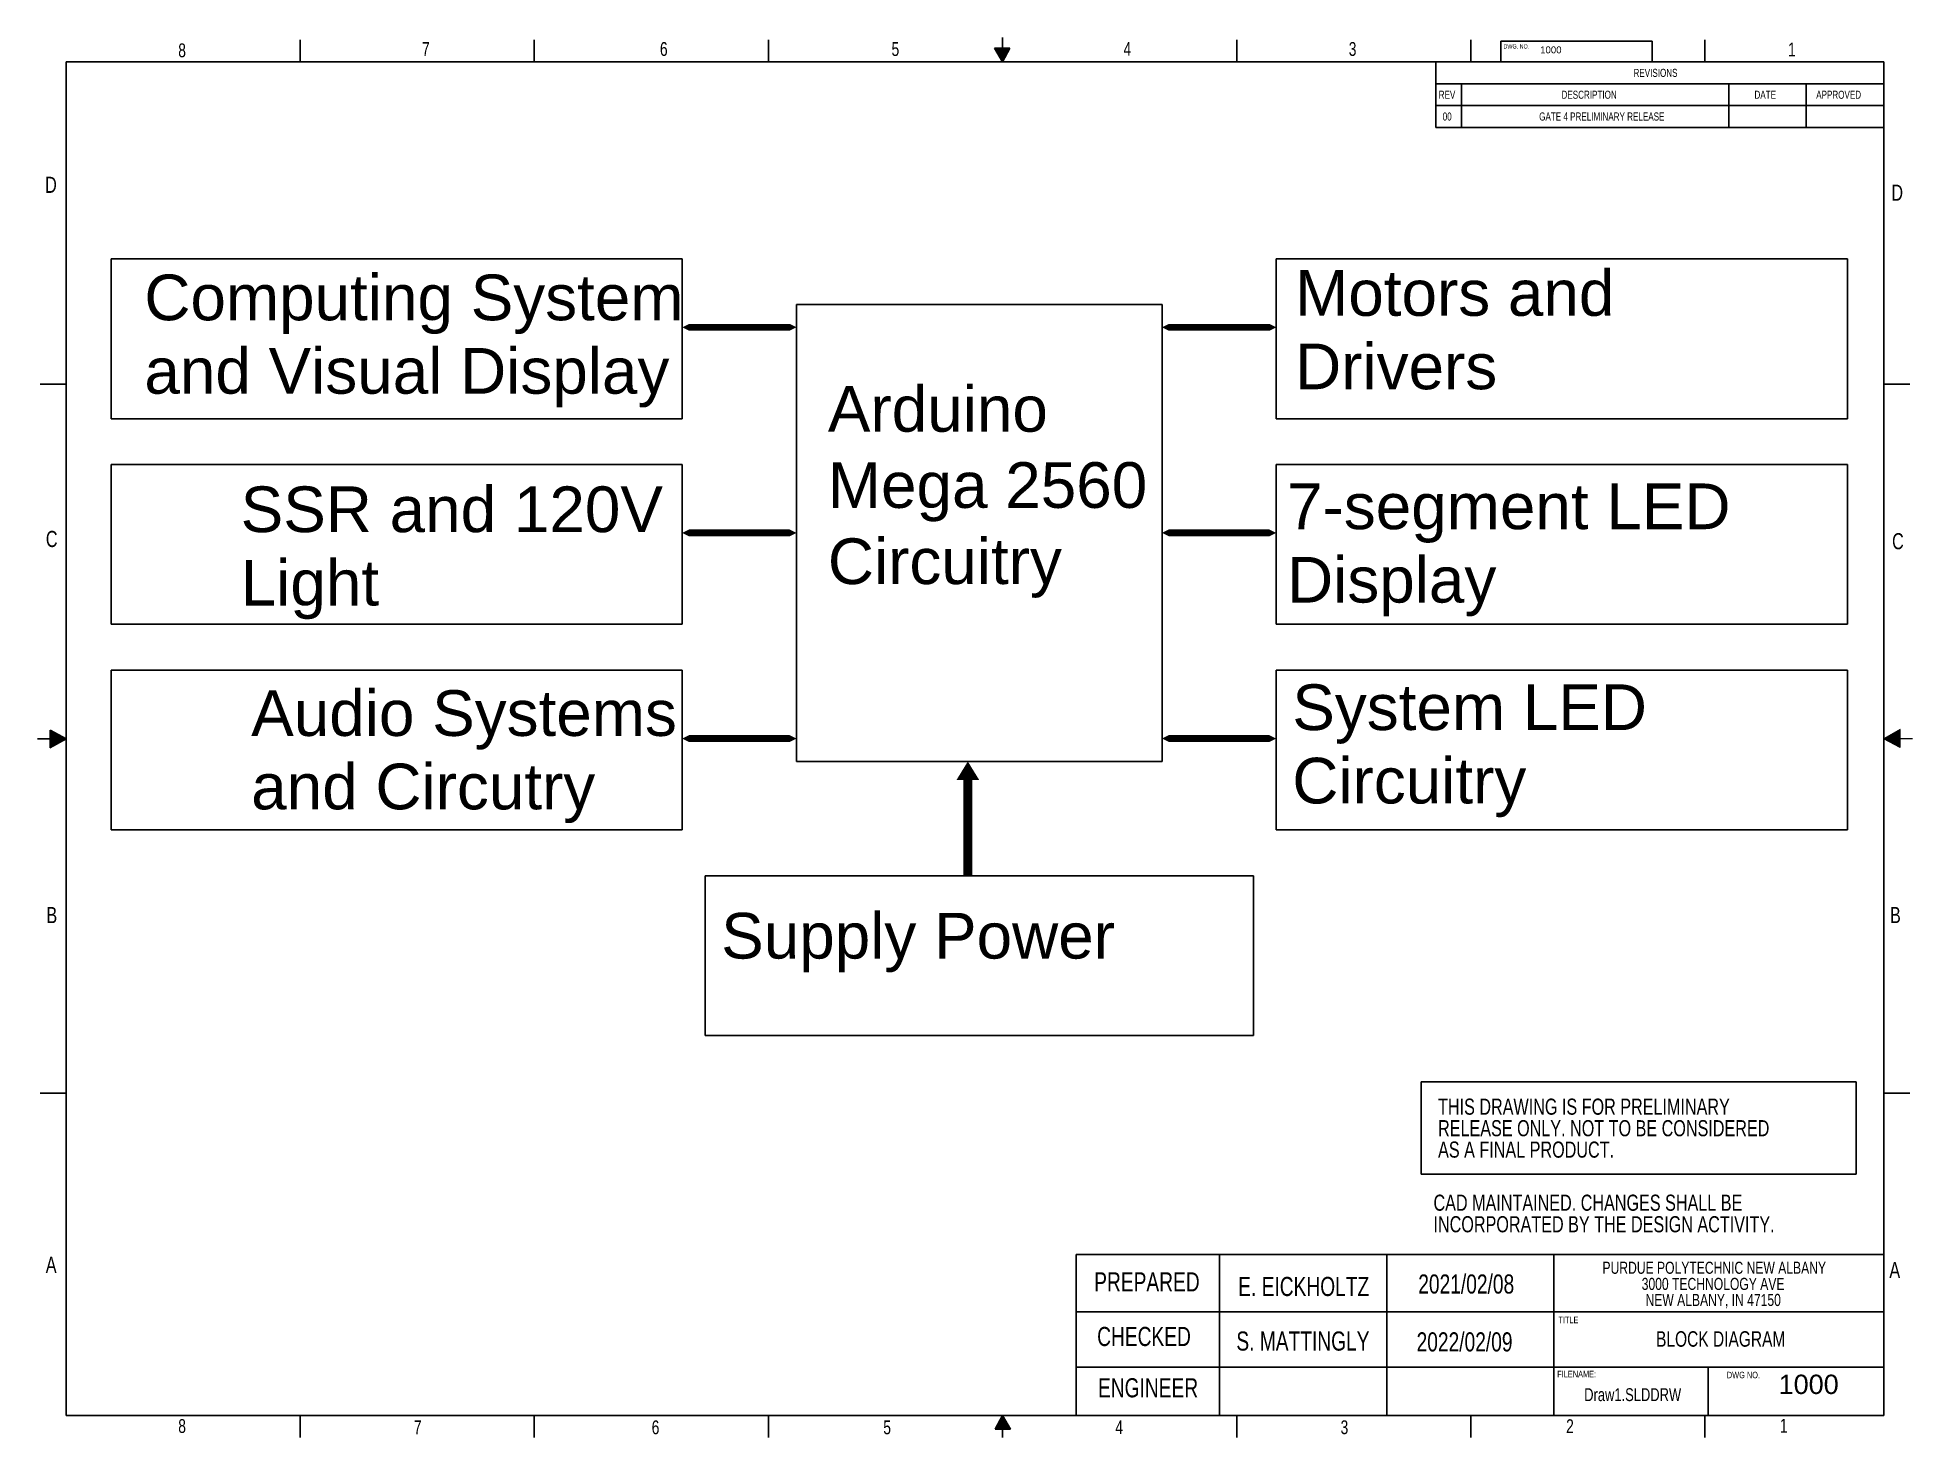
# Model space of a CAD drawing. Header units: inches. Extents: x 0 to 29.1, y 0 to 21.7.
import ezdxf

# ---------------------------------------------------------------- set-up
doc = ezdxf.new("R2010")
doc.units = ezdxf.units.IN
doc.header["$MEASUREMENT"] = 0
doc.linetypes.add('ACAD_ISO02W100', pattern=[15, 12, -3])
doc.layers.add('SLD-0', color=7, linetype='Continuous')
doc.styles.add('SLDTEXTSTYLE0', font='TXT', dxfattribs={"width": 0.75})
doc.styles.get("Standard").update_dxf_attribs({"font": 'arial.ttf'})

# ---------------------------------------------------------------- blocks, each defined once
blk = doc.blocks.new('SW_NOTE_0')
at = {"layer": 'SLD-0', "color": 0, "char_height": 0.125, "attachment_point": 1, "style": 'SLDTEXTSTYLE0'}
for s, insert in [('CAD MAINTAINED. CHANGES SHALL BE', (0, 0.161)), ('INCORPORATED BY THE DESIGN ACTIVITY.', (0, -0.006))]:
    blk.add_mtext(s, dxfattribs=dict(at, insert=insert))
blk = doc.blocks.new('CAD_MAINTAINED_D-SIZE')
at = {"layer": 'SLD-0', "color": 7}
blk.add_blockref('SW_NOTE_0', (-3.495, 0.302), dxfattribs=at)
blk = doc.blocks.new('SW_NOTE_0_5')
at = {"layer": 'SLD-0', "color": 0, "char_height": 0.125, "attachment_point": 1, "style": 'SLDTEXTSTYLE0'}
for s, insert in [('THIS DRAWING IS FOR PRELIMINARY', (0, 0.161)), ('RELEASE ONLY. NOT TO BE CONSIDERED', (0, -0.006)), ('AS A FINAL PRODUCT.', (0, -0.172))]:
    blk.add_mtext(s, dxfattribs=dict(at, insert=insert))
blk = doc.blocks.new('PRELIMINARY_RELEASE_D-SIZE')
at = {"layer": 'SLD-0', "lineweight": 25}
for p, q in [((13.172, 2.793), (16.546, 2.793)), ((13.172, 2.793), (13.172, 2.078)), ((16.546, 2.793), (16.546, 2.078)), ((13.172, 2.078), (16.546, 2.078))]:
    blk.add_line(p, q, dxfattribs=at)
at = {"layer": 'SLD-0', "color": 7}
blk.add_blockref('SW_NOTE_0_5', (13.302, 2.502), dxfattribs=at)
blk = doc.blocks.new('SW_NOTE_0_8')
at = {"layer": 'SLD-0', "color": 0, "char_height": 0.125, "attachment_point": 2, "style": 'SLDTEXTSTYLE0'}
for s, insert in [('PURDUE POLYTECHNIC NEW ALBANY', (1.434, 0.161)), ('3000 TECHNOLOGY AVE', (1.422, -0.006)), ('NEW ALBANY, IN 47150', (1.423, -0.172))]:
    blk.add_mtext(s, dxfattribs=dict(at, insert=insert))
blk = doc.blocks.new('SW_TABLEANNOTATION_0')
at = {"color": 0, "linetype": 'Continuous', "lineweight": 25}
for p, q in [((0, 0), (0, -0.338)), ((0, 0), (0.4, 0)), ((0, 0), (0, -1.015)), ((6.955, 0), (0, 0)), ((0.4, 0), (4.55, 0)), ((4.55, 0), (5.75, 0)), ((5.75, 0), (6.955, 0)), ((6.955, 0), (6.955, -0.338)), ((6.955, -1.015), (6.955, 0)), ((0, -0.338), (0, -0.677)), ((0, -0.338), (0.4, -0.338)), ((0.4, -0.338), (0.4, -0.677)), ((0.4, -0.338), (4.55, -0.338)), ((4.55, -0.338), (4.55, -0.677)), ((4.55, -0.338), (5.75, -0.338)), ((5.75, -0.338), (5.75, -0.677)), ((5.75, -0.338), (6.955, -0.338)), ((6.955, -0.338), (6.955, -0.677)), ((0, -0.677), (0.4, -0.677)), ((0, -0.677), (0, -1.015)), ((0, -0.677), (6.955, -0.677)), ((0.4, -0.677), (4.55, -0.677)), ((0.4, -0.677), (0.4, -1.015)), ((4.55, -0.677), (5.75, -0.677)), ((4.55, -0.677), (4.55, -1.015)), ((5.75, -0.677), (6.955, -0.677)), ((5.75, -0.677), (5.75, -1.015)), ((6.955, -0.677), (6.955, -1.015)), ((0, -1.015), (0.4, -1.015)), ((0, -1.015), (6.955, -1.015)), ((0.4, -1.015), (4.55, -1.015)), ((4.55, -1.015), (5.75, -1.015)), ((5.75, -1.015), (6.955, -1.015))]:
    blk.add_line(p, q, dxfattribs=at)
at = {"color": 0, "linetype": 'Continuous', "lineweight": 18, "char_height": 0.125, "attachment_point": 1, "style": 'SLDTEXTSTYLE0'}
for s, insert in [('REVISIONS', (3.069, -0.107)), ('REV', (0.046, -0.446)), ('DESCRIPTION', (1.952, -0.446)), ('DATE', (4.946, -0.446)), ('APPROVED', (5.904, -0.446)), ('00', (0.108, -0.784)), ('GATE 4 PRELIMINARY RELEASE', (1.605, -0.784))]:
    blk.add_mtext(s, dxfattribs=dict(at, insert=insert))

msp = doc.modelspace()

# ---------------------------------------------------------------- hatches: boundary and pattern name
at = {"linetype": 'Continuous'}
for points in [[(14.961, 21.351), (15.076, 21.565), (14.837, 21.565)], [(0.428, 10.851), (0.179, 10.986), (0.179, 10.707)], [(28.638, 10.851), (28.888, 10.717), (28.888, 10.996)], [(14.961, 0.351), (14.845, 0.138), (15.084, 0.138)]]:
    msp.add_hatch(color=7, dxfattribs=at).paths.add_polyline_path(points, flags=0)

# ---------------------------------------------------------------- linework, layer by layer
at = {"linetype": 'ACAD_ISO02W100'}
for p, q in [((2.9, 18.298), (1.127, 18.298)), ((1.127, 18.298), (1.127, 15.816)), ((20.981, 18.298), (19.208, 18.298)), ((19.208, 18.298), (19.208, 15.816)), ((1.127, 15.816), (2.9, 15.816)), ((19.208, 15.816), (20.981, 15.816)), ((2.9, 15.107), (1.127, 15.107)), ((1.127, 15.107), (1.127, 12.626)), ((20.981, 15.107), (19.208, 15.107)), ((19.208, 15.107), (19.208, 12.626)), ((1.127, 12.626), (2.9, 12.626)), ((19.208, 12.626), (20.981, 12.626)), ((2.9, 11.917), (1.127, 11.917)), ((1.127, 11.917), (1.127, 9.435)), ((20.981, 11.917), (19.208, 11.917)), ((19.208, 11.917), (19.208, 9.435)), ((1.127, 9.435), (2.9, 9.435)), ((19.208, 9.435), (20.981, 9.435)), ((10.345, 6.244), (10.345, 8.726)), ((10.345, 8.726), (14.422, 8.726)), ((14.422, 8.726), (18.853, 8.726)), ((18.853, 8.726), (18.853, 6.244)), ((18.853, 6.244), (10.345, 6.244))]:
    msp.add_line(p, q, dxfattribs=at)
for p, q in [((3.609, 18.298), (2.9, 18.298)), ((9.99, 18.298), (3.609, 18.298)), ((9.99, 15.816), (9.99, 18.298)), ((19.208, 18.298), (19.208, 15.816)), ((25.589, 18.298), (19.208, 18.298)), ((21.69, 18.298), (20.981, 18.298)), ((28.071, 18.298), (21.69, 18.298)), ((28.071, 15.816), (28.071, 18.298)), ((11.763, 17.589), (17.081, 17.589)), ((11.763, 10.498), (11.763, 17.589)), ((17.081, 17.589), (17.435, 17.589)), ((17.435, 17.589), (17.435, 10.498)), ((3.609, 15.816), (2.9, 15.816)), ((3.609, 15.816), (9.99, 15.816)), ((19.208, 15.816), (25.589, 15.816)), ((21.69, 15.816), (20.981, 15.816)), ((21.69, 15.816), (28.071, 15.816)), ((3.609, 15.107), (2.9, 15.107)), ((3.609, 15.107), (2.9, 15.107)), ((9.99, 15.107), (3.609, 15.107)), ((9.99, 15.107), (3.609, 15.107)), ((9.99, 12.626), (9.99, 15.107)), ((9.99, 12.626), (9.99, 15.107)), ((19.208, 12.626), (19.208, 15.107)), ((19.208, 15.107), (25.589, 15.107)), ((21.69, 15.107), (20.981, 15.107)), ((28.071, 15.107), (21.69, 15.107)), ((28.071, 12.626), (28.071, 15.107)), ((3.609, 12.626), (2.9, 12.626)), ((3.609, 12.626), (2.9, 12.626)), ((3.609, 12.626), (9.99, 12.626)), ((3.609, 12.626), (9.99, 12.626)), ((25.589, 12.626), (19.208, 12.626)), ((21.69, 12.626), (20.981, 12.626)), ((21.69, 12.626), (28.071, 12.626)), ((3.609, 11.917), (2.9, 11.917)), ((3.609, 11.917), (2.9, 11.917)), ((9.99, 11.917), (3.609, 11.917)), ((9.99, 11.917), (3.609, 11.917)), ((9.99, 9.435), (9.99, 11.917)), ((9.99, 9.435), (9.99, 11.917)), ((19.208, 9.435), (19.208, 11.917)), ((19.208, 11.917), (25.589, 11.917)), ((21.69, 11.917), (20.981, 11.917)), ((28.071, 11.917), (21.69, 11.917)), ((28.071, 9.435), (28.071, 11.917)), ((17.081, 10.498), (11.763, 10.498)), ((17.435, 10.498), (17.081, 10.498)), ((3.609, 9.435), (2.9, 9.435)), ((3.609, 9.435), (2.9, 9.435)), ((3.609, 9.435), (9.99, 9.435)), ((3.609, 9.435), (9.99, 9.435)), ((25.589, 9.435), (19.208, 9.435)), ((21.69, 9.435), (20.981, 9.435)), ((21.69, 9.435), (28.071, 9.435)), ((16.103, 2.851), (16.103, 0.351)), ((21.018, 2.851), (28.638, 2.851)), ((18.328, 0.627), (18.328, 0.351)), ((20.923, 0.627), (20.923, 0.351)), ((25.912, 0.601), (25.912, 0.351))]:
    msp.add_line(p, q)
at = {"color": 7, "linetype": 'Continuous', "lineweight": 18}
for p, q in [((28.888, 10.996), (28.638, 10.851)), ((28.888, 10.717), (28.638, 10.851)), ((28.888, 10.716), (28.888, 10.996)), ((29.081, 10.851), (28.888, 10.851))]:
    msp.add_line(p, q, dxfattribs=at)
at = {"linetype": 'ACAD_ISO02W100'}
msp.add_lwpolyline([(15.663, 17.589), (15.663, 17.589)], dxfattribs=at)
for points in [[(11.763, 17.234, 0, 0.355, 0), (11.408, 17.234, 0.106, 0.106, 0), (10.345, 17.234, 0.355, 0, 0), (9.99, 17.234, 0, 0, 0)], [(19.208, 17.234, 0, 0.355, 0), (18.853, 17.234, 0.106, 0.106, 0), (17.79, 17.234, 0.355, 0, 0), (17.435, 17.234, 0, 0, 0)], [(11.763, 14.044, 0, 0.355, 0), (11.408, 14.044, 0.106, 0.106, 0), (10.345, 14.044, 0.355, 0, 0), (9.99, 14.044, 0, 0, 0)], [(19.208, 14.044, 0, 0.355, 0), (18.853, 14.044, 0.106, 0.106, 0), (17.79, 14.044, 0.355, 0, 0), (17.435, 14.044, 0, 0, 0)], [(11.763, 10.853, 0, 0.355, 0), (11.408, 10.853, 0.106, 0.106, 0), (10.345, 10.853, 0.355, 0, 0), (9.99, 10.853, 0, 0, 0)], [(19.208, 10.853, 0, 0.355, 0), (18.853, 10.853, 0.106, 0.106, 0), (17.79, 10.853, 0.355, 0, 0), (17.435, 10.853, 0, 0, 0)]]:
    msp.add_lwpolyline(points, format="xyseb", close=True)
at = {"const_width": 1.418}
msp.add_lwpolyline([(11.763, 11.917), (11.763, 11.917), (11.763, 11.917)], dxfattribs=at)
at = {"linetype": 'ACAD_ISO02W100'}
msp.add_lwpolyline([(14.422, 10.498, 0, 0.355, 0), (14.422, 10.209, 0.213, 0.213, 0)], format="xyseb", dxfattribs=at)
at = {"linetype": 'ACAD_ISO02W100', "const_width": 0.142}
msp.add_lwpolyline([(14.422, 10.209), (14.422, 8.726)], dxfattribs=at)
at = {"layer": 'SLD-0', "color": 7, "linetype": 'Continuous', "lineweight": 25}
for p, q in [((4.061, 21.351), (4.061, 21.693)), ((7.694, 21.351), (7.694, 21.693)), ((11.327, 21.351), (11.327, 21.693)), ((18.594, 21.351), (18.594, 21.693)), ((22.227, 21.351), (22.227, 21.693)), ((22.693, 21.351), (22.693, 21.672)), ((22.693, 21.672), (25.043, 21.672)), ((25.043, 21.351), (25.043, 21.672)), ((25.86, 21.351), (25.86, 21.693)), ((0.028, 16.351), (0.428, 16.351)), ((28.638, 16.351), (29.038, 16.351)), ((0.028, 5.351), (0.428, 5.351)), ((28.638, 5.351), (29.038, 5.351)), ((16.103, 2.851), (23.518, 2.851)), ((16.103, 2.851), (23.518, 2.851)), ((18.328, 0.627), (18.328, 2.851)), ((20.923, 0.627), (20.923, 2.851)), ((23.518, 0.351), (23.518, 2.851)), ((16.103, 1.959), (23.518, 1.959)), ((23.518, 1.959), (28.638, 1.959)), ((16.103, 1.101), (23.518, 1.101)), ((23.518, 1.101), (28.638, 1.101)), ((25.912, 0.601), (25.912, 1.101)), ((4.061, 0.009), (4.061, 0.351)), ((7.694, 0.009), (7.694, 0.351)), ((11.327, 0.009), (11.327, 0.351)), ((16.103, 0.351), (23.518, 0.351)), ((18.594, 0.009), (18.594, 0.351)), ((22.227, 0.009), (22.227, 0.351)), ((25.86, 0.009), (25.86, 0.351))]:
    msp.add_line(p, q, dxfattribs=at)
at = {"layer": 'SLD-0', "color": 7, "linetype": 'Continuous'}
for p, q in [((14.837, 21.565), (14.961, 21.351)), ((15.076, 21.565), (14.837, 21.565)), ((14.961, 21.73), (14.961, 21.565)), ((15.076, 21.565), (14.961, 21.351)), ((-0.015, 10.851), (0.179, 10.851)), ((0.178, 10.707), (0.428, 10.851)), ((0.179, 10.986), (0.179, 10.707)), ((0.179, 10.986), (0.428, 10.851)), ((14.845, 0.138), (14.961, 0.351)), ((15.084, 0.138), (14.961, 0.351)), ((14.845, 0.138), (15.084, 0.138)), ((14.961, 0.009), (14.961, 0.138))]:
    msp.add_line(p, q, dxfattribs=at)
at = {"layer": 'SLD-0', "lineweight": 25}
for p, q in [((0.428, 0.351), (0.428, 21.351)), ((0.428, 21.351), (28.638, 21.351)), ((28.638, 0.351), (28.638, 21.351)), ((0.428, 0.351), (28.638, 0.351))]:
    msp.add_line(p, q, dxfattribs=at)

# ---------------------------------------------------------------- block references
at = {"color": 7, "linetype": 'Continuous', "lineweight": 18}
msp.add_blockref('SW_TABLEANNOTATION_0', (21.683, 21.351), dxfattribs=at)
at = {"color": 7, "linetype": 'Continuous', "xscale": 2, "yscale": 2, "zscale": 2}
for name, p in [('PRELIMINARY_RELEASE_D-SIZE', (-4.885, -0.059)), ('CAD_MAINTAINED_D-SIZE', (28.638, 2.851))]:
    msp.add_blockref(name, p, dxfattribs=at)
at = {"layer": 'SLD-0', "xscale": 1.5, "yscale": 1.5, "zscale": 1.2}
msp.add_blockref('SW_NOTE_0_8', (23.854, 2.495), dxfattribs=at)

# ---------------------------------------------------------------- texts
at = {"linetype": 'ACAD_ISO02W100'}
for s, height, p in [('Computing System', 0.70905, (1.643, 17.343)), ('Motors and ', 0.70905, (19.501, 17.412)), ('and Visual Display', 0.70905, (1.643, 16.204)), ('Drivers', 0.709, (19.501, 16.273)), ('SSR and 120V', 0.70905, (3.138, 14.056)), ('7-segment LED', 0.70905, (19.376, 14.102)), ('Display', 0.709, (19.376, 12.963)), ('Light', 0.709, (3.138, 12.917)), ('Audio Systems', 0.70905, (3.301, 10.894)), ('System LED', 0.709, (19.457, 10.985)), ('and Circutry', 0.70905, (3.301, 9.755)), ('Circuitry', 0.709, (19.457, 9.846)), ('Supply Power', 0.70905, (10.594, 7.44))]:
    msp.add_text(s, height=height, dxfattribs=at).set_placement(p)
at = {"attachment_point": 1}
for s, width, gutter_width, insert, char_height in [('1000', 1.61993, 0.534, (23.303, 21.592), 0.1069), ('Arduino\\PMega 2560\\PCircuitry', 8.0254, 2.5, (12.25, 16.323), 0.709), ('1000', 1.89499, 0.625, (27.004, 0.984), 0.3)]:
    msp.add_mtext_dynamic_manual_height_columns(s, width=width, gutter_width=gutter_width, heights=[0], dxfattribs=dict(at, insert=insert, char_height=char_height))
at = {"layer": 'SLD-0', "style": 'SLDTEXTSTYLE0'}
for s, insert, char_height, attachment_point in [('8', (2.169, 21.638), 0.214, 1), ('7', (5.952, 21.659), 0.214, 1), ('6', (9.644, 21.659), 0.214, 1), ('5', (13.238, 21.658), 0.214, 1), ('4', (16.838, 21.661), 0.214, 1), ('3', (20.333, 21.659), 0.214, 1), ('DWG. NO.', (22.934, 21.626), 0.0668, 2), ('1', (27.151, 21.652), 0.214, 1), ('D', (0.194, 19.57), 0.25, 2), ('D', (28.844, 19.448), 0.25, 2), ('C', (0.205, 14.075), 0.25, 2), ('C', (28.855, 14.04), 0.25, 2), ('B', (0.207, 8.24), 0.25, 2), ('B', (28.816, 8.24), 0.25, 2), ('A', (0.197, 2.814), 0.25, 2), ('A', (28.806, 2.734), 0.25, 2), ('PREPARED', (17.201, 2.572), 0.2966, 2), ('TITLE', (23.742, 1.883), 0.1, 2), ('CHECKED', (17.156, 1.725), 0.2966, 2), ('S. MATTINGLY', (19.622, 1.654), 0.2966, 2), ('2022/02/09', (22.13, 1.641), 0.2966, 2), ('BLOCK DIAGRAM', (26.105, 1.658), 0.24, 2), ('ENGINEER', (17.219, 0.929), 0.2966, 2), ('FILENAME:', (23.87, 1.044), 0.1, 2), ('DWG NO.', (26.2, 1.029), 0.1, 1), ('Draw1.SLDDRW', (24.739, 0.774), 0.2, 2), ('8', (2.169, 0.294), 0.214, 1), ('2', (23.706, 0.292), 0.214, 1), ('1', (27.023, 0.298), 0.214, 1), ('7', (5.825, 0.274), 0.214, 1), ('6', (9.516, 0.274), 0.214, 1), ('5', (13.11, 0.274), 0.214, 1), ('4', (16.711, 0.276), 0.214, 1), ('3', (20.206, 0.275), 0.214, 1)]:
    msp.add_mtext(s, dxfattribs=dict(at, insert=insert, char_height=char_height, attachment_point=attachment_point))
at = {"layer": 'SLD-0', "char_height": 0.2966, "attachment_point": 2, "style": 'SLDTEXTSTYLE0'}
for s, insert, width in [('E. EICKHOLTZ', (19.634, 2.501), 2.65189), ('2021/02/08', (22.156, 2.539), 1.89082)]:
    msp.add_mtext(s, dxfattribs=dict(at, insert=insert, width=width))

doc.saveas('drawing.dxf')
